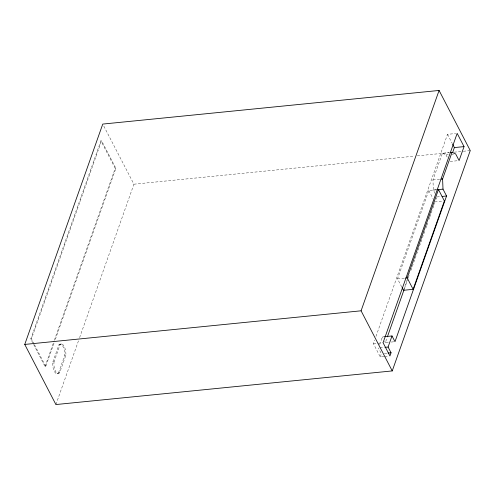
<?xml version="1.0" encoding="UTF-8"?>
<svg xmlns="http://www.w3.org/2000/svg" width="495" height="495" viewBox="0 0 495 495"><rect width="100%" height="100%" fill="white"/><g stroke="black" fill="none" stroke-linecap="round" stroke-linejoin="round"><path stroke-width="0.37" stroke-dasharray="2.48 1.86" d="M53.998 343.146L45.744 366.455L45.051 366.523L30.758 338.945L100.9 140.809L101.586 140.741L115.886 168.325L55.025 340.232M34.235 344.254L31.445 338.877L101.586 140.741M45.051 366.523L54.079 341.03M54.339 340.3L115.193 168.393L100.9 140.809M52.891 361.907L59.035 344.557L60.18 344.446A8.7 3.768 84.3 0 1 64.195 346.395A8.7 3.768 84.3 0 1 65.897 355.15L59.691 372.692L58.54 372.803A8.143 3.521 84.3 0 1 54.308 371.33A8.143 3.521 84.3 0 1 52.891 361.907L54.042 361.789L60.18 344.446M58.54 372.803L64.752 355.268A8.7 3.768 84.3 0 0 63.044 346.512A8.7 3.768 84.3 0 0 59.035 344.557M55.91 404.551L78.569 340.554M79.596 337.646L133.922 184.196L103.467 125.445M383.99 356.549L380.271 356.92L373.409 343.672L374.69 340.04M375.977 336.402L447.511 134.337L455.685 133.52M401.711 286.927L397.522 278.846L428.806 190.482L436.231 189.74M435.13 193.533L433.354 190.111L432.946 179.945L442.382 153.289L449.064 152.621M379.659 344.545L382.357 336.922L384.584 336.699M403.456 290.293L407.045 280.151M380.271 356.92L381.397 353.739L378.434 348.01M388.297 342.354L385.327 342.651L387.133 337.553M404.409 288.746L408.022 278.549M408.276 277.819L409.823 273.45M410.856 270.536L424.784 231.196M425.811 228.282L426.585 226.097M426.845 225.367L427.878 222.453M428.911 219.539L429.685 217.355M429.938 216.624L430.972 213.716M431.232 212.986L432.779 208.612M433.032 207.888L434.065 204.973M434.325 204.243L434.839 202.789M436.132 199.145L436.646 197.684M115.193 168.393L115.886 168.325M133.922 184.196L414.197 156.173M417.266 155.863L449.516 152.639M454.125 152.175L462.571 151.334M463.339 151.26L470.25 150.567M442.382 153.289L446.001 154.898L448.235 154.675M451.947 154.304L453.432 154.155M450.184 161.463L457.615 160.72M432.946 179.945L439.628 179.277M433.354 190.111L436.324 189.814M436.906 196.96L440.618 196.589M434.74 201.929L442.907 201.112M397.522 278.846L404.953 278.103M30.758 338.945L31.445 338.877M60.353 344.093L61.504 343.976M64.752 355.268L65.897 355.15M57.191 373.688L58.342 373.57M373.409 343.672L377.122 343.301M377.864 343.227L382.319 342.781M391.267 342.057L394.237 341.76M379.919 347.861L384.374 347.416M384.374 353.442L387.344 353.145M384.733 356.474L388.445 356.103M447.511 134.337L452.319 143.612M446.001 154.898L447.381 157.552M428.806 190.482L432.995 198.563M382.357 336.922L383.019 338.196M384.664 341.383L385.327 342.651M34.588 344.928L45.744 366.455M59.691 372.692A8.143 3.521 84.3 0 1 55.459 371.213A8.143 3.521 84.3 0 1 54.042 361.789"/><path stroke-width="0.74" d="M24.75 344.433L102.762 124.078L439.09 90.449L470.25 150.567L392.238 370.922L55.91 404.551L24.75 344.433L361.078 310.804L439.09 90.449M402.064 287.595L403.456 290.293L413.115 289.328L407.181 277.881L438.459 189.517L436.974 189.665M392.009 335.957L394.979 341.686L446.558 195.995L443.006 189.146L442.598 178.98L452.034 152.324L455.66 153.933L459.1 160.572L464.038 146.619L457.17 133.372L383.062 342.707L389.93 355.954L391.056 352.774L388.086 347.045L392.009 335.957L384.584 336.699M387.387 336.823L404.149 289.476M452.653 152.466L454.379 147.584L452.665 144.274M413.115 289.328L444.392 200.964L438.459 189.517M454.379 147.584L464.038 146.619M450.549 152.472L452.034 152.324M441.113 179.128L442.598 178.98M437.066 189.74L443.006 189.146M442.103 196.441L446.558 195.995M405.696 278.029L407.181 277.881M385.116 347.341L388.086 347.045M388.086 353.071L391.056 352.774M361.078 310.804L392.238 370.922"/></g></svg>
